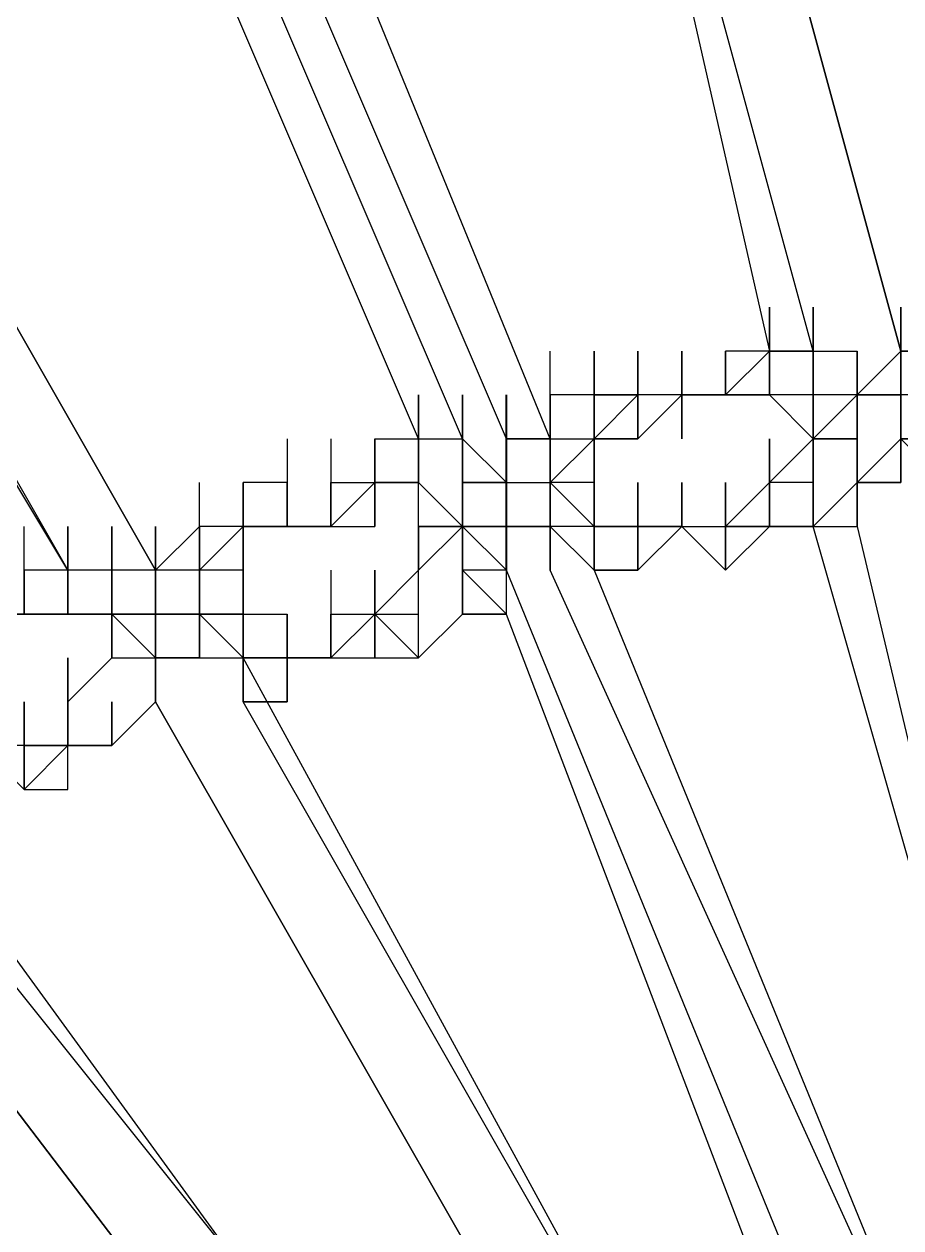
# Model space of a CAD drawing. Header units: inches. Extents: x 3324238 to 135265466, y -1036581 to 20094598.
# Drawn here: x 3353726.783 to 3353728.395, y -519022.365 to -519020.153 of the extents above; entities that cross this region are included whole.
import ezdxf

# ---------------------------------------------------------------- set-up
doc = ezdxf.new("R2010")
doc.units = ezdxf.units.IN
doc.header["$MEASUREMENT"] = 0
doc.layers.add('PDF_Geometry', color=7, linetype='Continuous')

msp = doc.modelspace()

# ---------------------------------------------------------------- linework, layer by layer
at = {"layer": 'PDF_Geometry', "color": 32, "lineweight": 13, "true_color": 0xdd6e00}
msp.add_lwpolyline([(3353740.2386, -519026.0718, 1.00015), (3353717.3563, -519026.0718), (3353717.3563, -519077.0734)], format="xyb", dxfattribs=at)
at = {"layer": 'PDF_Geometry', "lineweight": 25}
for points in [[(3353728.2335, -519020.9152), (3353728.2335, -519020.8346), (3353728.2335, -519020.9152), (3353728.2335, -519020.8346), (3353728.2335, -519020.754), (3353728.2335, -519020.8346), (3353728.2335, -519020.9152), (3353728.314, -519020.9152), (3353728.314, -519020.9958), (3353728.314, -519020.9152), (3353728.314, -519020.8346), (3353728.3946, -519020.8346), (3353728.3946, -519020.9152), (3353728.3946, -519020.8346), (3353728.3946, -519020.9152), (3353728.3946, -519020.8346), (3353728.314, -519020.8346), (3353728.314, -519020.9152), (3353728.314, -519020.8346), (3353728.314, -519020.754), (3353728.314, -519020.8346), (3353728.314, -519020.754), (3353728.314, -519020.8346), (3353728.314, -519020.7541), (3353728.314, -519020.8346), (3353728.2335, -519020.8346), (3353728.2335, -519020.9152), (3353728.2335, -519020.8346), (3353728.2335, -519020.9152), (3353728.2335, -519020.8346), (3353728.2335, -519020.9152), (3353728.2335, -519020.8346), (3353728.2335, -519020.754), (3353728.2335, -519020.8346), (3353728.2335, -519020.9152), (3353728.2335, -519020.8346), (3353728.2335, -519020.754), (3353728.2335, -519020.8346), (3353728.2335, -519020.9152), (3353728.2335, -519020.8346), (3353728.2335, -519020.754), (3353727.75, -519018.9815)], [(3353727.8306, -519018.9815), (3353727.75, -519018.9815), (3353728.1529, -519020.754), (3353728.0723, -519020.754), (3353728.0723, -519020.8346), (3353728.0723, -519020.754), (3353728.0723, -519020.8346), (3353728.0723, -519020.754), (3353728.0723, -519020.8346), (3353728.1529, -519020.8346), (3353728.1529, -519020.754), (3353728.1529, -519020.6735), (3353728.1529, -519020.754), (3353728.1529, -519020.8346), (3353728.1529, -519020.754), (3353728.1529, -519020.8346), (3353728.1529, -519020.754)], [(3353728.3946, -519020.7541), (3353727.9112, -519018.9815), (3353728.3946, -519020.754), (3353728.3946, -519020.6735), (3353728.3946, -519020.754), (3353728.3946, -519020.6735), (3353728.3946, -519020.754), (3353728.3946, -519020.6735), (3353728.3946, -519020.754), (3353728.3946, -519020.8346), (3353728.3946, -519020.9152), (3353728.3946, -519020.8346), (3353728.3946, -519020.9152), (3353728.3946, -519020.8346), (3353728.3946, -519020.9152), (3353728.3946, -519020.8346), (3353728.3946, -519020.754), (3353728.3946, -519020.6735), (3353728.3946, -519020.754), (3353728.3946, -519020.6735), (3353728.3946, -519020.754), (3353728.3946, -519020.8346), (3353728.3946, -519020.754), (3353728.3946, -519020.8346), (3353728.3946, -519020.7541)], [(3353727.5889, -519020.9958), (3353727.5889, -519021.0763), (3353727.5889, -519020.9958), (3353727.5889, -519021.0763), (3353727.5889, -519020.9958), (3353727.5889, -519021.0763), (3353727.5889, -519020.9958), (3353727.5889, -519020.9152), (3353727.5889, -519020.9958), (3353727.5889, -519020.9152), (3353727.6695, -519020.9958), (3353727.6695, -519020.9152), (3353727.6695, -519020.9958), (3353727.6695, -519020.9152), (3353727.6695, -519020.9958), (3353727.75, -519020.9958), (3353727.75, -519020.9152), (3353727.75, -519020.9958), (3353727.75, -519020.9152), (3353727.0249, -519019.1426), (3353726.9443, -519019.2232), (3353726.8637, -519019.2232), (3353726.7832, -519019.2232), (3353726.7832, -519019.1426)], [(3353728.4752, -519022.9295), (3353728.3946, -519022.9295), (3353727.6695, -519021.1569), (3353727.6695, -519021.0763), (3353727.6695, -519020.9958), (3353727.5889, -519020.9958), (3353727.5889, -519020.9152), (3353726.8637, -519019.2232), (3353726.8637, -519019.1426)], [(3353727.3472, -519020.9152), (3353727.3472, -519020.9958), (3353727.4277, -519020.9958), (3353727.4277, -519020.9152), (3353727.4277, -519020.9958), (3353727.5083, -519020.9958), (3353727.5083, -519020.9152), (3353727.5083, -519020.9958), (3353727.5083, -519020.9152), (3353726.7832, -519019.2232)], [(3353727.5889, -519021.1569), (3353727.5889, -519021.0763), (3353727.5889, -519020.9958), (3353727.5889, -519021.0763), (3353727.5889, -519020.9958), (3353727.5889, -519021.0763), (3353727.6695, -519021.1569), (3353727.6695, -519021.0763), (3353727.6695, -519020.9958), (3353727.6695, -519020.9152), (3353727.6695, -519020.9958), (3353727.6695, -519021.0763), (3353727.6695, -519020.9958), (3353727.6695, -519021.0763), (3353727.75, -519021.0763), (3353727.75, -519020.9958), (3353727.75, -519020.9152), (3353727.75, -519020.8346), (3353727.75, -519020.9152), (3353727.75, -519020.9958), (3353727.75, -519021.0763), (3353727.6695, -519021.0763), (3353727.6695, -519021.1569), (3353727.6695, -519021.0763), (3353727.5889, -519021.0763), (3353727.5889, -519021.1569), (3353727.5889, -519021.0763), (3353727.5889, -519020.9958), (3353727.5889, -519021.0763), (3353727.5889, -519020.9958), (3353727.5889, -519021.0763), (3353727.5889, -519020.9958), (3353727.6695, -519020.9958), (3353727.6695, -519020.9152), (3353727.6695, -519020.8346), (3353727.6695, -519020.9152), (3353727.6695, -519020.8346), (3353727.6695, -519020.9152), (3353727.6695, -519020.8346), (3353727.6695, -519020.9152), (3353726.9443, -519019.2232)], [(3353726.9443, -519021.1569), (3353726.9443, -519021.2375), (3353726.9443, -519021.1569), (3353726.9443, -519021.2375), (3353726.9443, -519021.1569), (3353726.9443, -519021.0763), (3353726.9443, -519021.1569), (3353726.9443, -519021.2375), (3353727.0249, -519021.2375), (3353727.0249, -519021.1569), (3353727.0249, -519021.0763), (3353727.0249, -519021.1569), (3353726.9443, -519021.1569), (3353726.9443, -519021.2375), (3353726.9443, -519021.1569), (3353726.8637, -519021.1569), (3353726.8637, -519021.2375), (3353726.8637, -519021.1569), (3353726.8637, -519021.2375), (3353726.8637, -519021.1569), (3353725.8969, -519019.5455), (3353725.8969, -519019.4649), (3353725.8969, -519019.3843)], [(3353725.8969, -519019.4649), (3353726.8637, -519021.1569), (3353726.7832, -519021.1569), (3353726.7832, -519021.2375), (3353726.8637, -519021.2375), (3353726.7832, -519021.2375), (3353726.7026, -519021.2375), (3353726.7026, -519021.1569), (3353726.7026, -519021.2375), (3353726.7026, -519021.1569)], [(3353727.9917, -519023.0906), (3353727.0249, -519021.3986), (3353727.0249, -519021.3181), (3353727.0249, -519021.3986), (3353727.0249, -519021.3181), (3353727.0249, -519021.2375), (3353727.0249, -519021.3181), (3353727.0249, -519021.2375), (3353727.0249, -519021.3181), (3353727.0249, -519021.2375), (3353727.1054, -519021.2375), (3353727.1054, -519021.3181), (3353727.1054, -519021.2375), (3353727.1054, -519021.1569), (3353727.1054, -519021.2375), (3353727.1054, -519021.3181), (3353727.1054, -519021.2375), (3353727.1054, -519021.1569), (3353727.1054, -519021.0763), (3353727.1054, -519021.1569), (3353727.0249, -519021.1569), (3353726.058, -519019.4649), (3353727.0249, -519021.1569), (3353727.0249, -519021.2375), (3353727.0249, -519021.3181), (3353727.0249, -519021.2375), (3353727.0249, -519021.3181), (3353727.0249, -519021.2375), (3353727.0249, -519021.3181), (3353727.0249, -519021.2375), (3353727.0249, -519021.1569), (3353727.0249, -519021.0763), (3353727.0249, -519021.1569), (3353727.0249, -519021.2375), (3353727.0249, -519021.3181), (3353727.0249, -519021.3986), (3353727.9917, -519023.0906)], [(3353728.2335, -519020.7541), (3353728.2335, -519020.8346), (3353728.2335, -519020.754), (3353728.1529, -519020.754), (3353728.1529, -519020.6735), (3353728.1529, -519020.754), (3353728.2335, -519020.754), (3353728.2335, -519020.6735), (3353728.2335, -519020.754), (3353728.314, -519020.754), (3353728.314, -519020.8346), (3353728.314, -519020.9152), (3353728.314, -519020.9958), (3353728.314, -519021.0764)], [(3353728.1529, -519020.754), (3353728.1529, -519020.6735)], [(3353728.2335, -519020.754), (3353728.2335, -519020.6735)], [(3353728.314, -519020.9152), (3353728.314, -519020.8346), (3353728.314, -519020.9152), (3353728.314, -519020.8346), (3353728.3946, -519020.8346), (3353728.3946, -519020.754), (3353728.3946, -519020.6735), (3353728.3946, -519020.754), (3353728.3946, -519020.8346)], [(3353728.4752, -519021.0763), (3353728.5557, -519021.0763), (3353728.5557, -519020.9958), (3353728.6363, -519020.9958), (3353728.5557, -519020.9958), (3353728.5557, -519020.9152), (3353728.4752, -519020.9152), (3353728.3946, -519020.9152), (3353728.4752, -519020.9152), (3353728.4752, -519020.8346), (3353728.4752, -519020.9152), (3353728.4752, -519020.8346), (3353728.4752, -519020.9152), (3353728.4752, -519020.8346), (3353728.4752, -519020.754), (3353728.4752, -519020.6735), (3353728.4752, -519020.754), (3353728.4752, -519020.6735), (3353728.5557, -519020.6735), (3353728.4752, -519020.754)], [(3353727.9112, -519020.9958), (3353727.9112, -519021.0763), (3353727.8306, -519021.0763), (3353727.8306, -519021.1569), (3353727.8306, -519021.0763), (3353727.8306, -519020.9958), (3353727.75, -519020.9958), (3353727.8306, -519021.0763), (3353727.8306, -519021.1569), (3353727.8306, -519021.0763), (3353727.75, -519020.9958), (3353727.75, -519020.9152), (3353727.75, -519020.8346), (3353727.75, -519020.9152), (3353727.75, -519020.9958), (3353727.75, -519020.9152), (3353727.75, -519020.8346), (3353727.75, -519020.9152), (3353727.6695, -519020.9152), (3353727.75, -519020.9152), (3353727.75, -519020.9958), (3353727.75, -519020.9152), (3353727.75, -519020.8346), (3353727.75, -519020.9152), (3353727.75, -519020.8346), (3353727.75, -519020.9152), (3353727.8306, -519020.9152), (3353727.8306, -519020.9958), (3353727.8306, -519021.0763), (3353727.8306, -519020.9958), (3353727.8306, -519021.0763), (3353727.8306, -519020.9958), (3353727.8306, -519020.9152), (3353727.75, -519020.9958), (3353727.75, -519020.9152), (3353727.75, -519020.8346), (3353727.75, -519020.754)], [(3353728.0723, -519020.754), (3353728.0723, -519020.8346), (3353727.9917, -519020.8346), (3353728.0723, -519020.8346), (3353728.1529, -519020.754), (3353728.1529, -519020.8346), (3353728.0723, -519020.8346), (3353728.1529, -519020.8346), (3353728.0723, -519020.8346)], [(3353727.9917, -519020.9152), (3353727.9917, -519020.8346), (3353727.9917, -519020.754), (3353727.9917, -519020.8346), (3353727.9917, -519020.754)], [(3353728.0723, -519020.8346), (3353728.0723, -519020.754)], [(3353728.314, -519020.754), (3353728.314, -519020.8346), (3353728.314, -519020.754), (3353728.314, -519020.8346), (3353728.314, -519020.754), (3353728.314, -519020.8346), (3353728.314, -519020.754), (3353728.314, -519020.8346), (3353728.314, -519020.9152), (3353728.314, -519020.8346), (3353728.314, -519020.9152), (3353728.314, -519020.9958), (3353728.2335, -519021.0763), (3353728.314, -519021.0763), (3353728.314, -519020.9958), (3353728.314, -519021.0763), (3353728.314, -519020.9958), (3353728.2335, -519021.0763), (3353728.2335, -519020.9958), (3353728.2335, -519021.0763), (3353728.2335, -519020.9958), (3353728.2335, -519021.0763), (3353728.2335, -519020.9958), (3353728.2335, -519021.0763), (3353728.1529, -519021.0763), (3353728.1529, -519020.9958), (3353728.2335, -519020.9152), (3353728.2335, -519020.8346), (3353728.2335, -519020.754), (3353728.2335, -519020.8346), (3353728.2335, -519020.9152), (3353728.314, -519020.8346), (3353728.314, -519020.754), (3353728.314, -519020.8346), (3353728.314, -519020.9152), (3353728.314, -519020.9958), (3353728.314, -519021.0763)], [(3353728.2335, -519021.0763), (3353728.2335, -519020.9958), (3353728.2335, -519020.9152), (3353728.2335, -519020.8346), (3353728.2335, -519020.9152), (3353728.2335, -519020.8346), (3353728.2335, -519020.9152), (3353728.2335, -519020.8346), (3353728.2335, -519020.9152), (3353728.2335, -519020.8346), (3353728.2335, -519020.9152), (3353728.2335, -519020.8346), (3353728.2335, -519020.754), (3353728.2335, -519020.8346), (3353728.1529, -519020.8346), (3353728.2335, -519020.9152), (3353728.2335, -519020.9958), (3353728.2335, -519020.9152), (3353728.314, -519020.9152), (3353728.314, -519020.9958), (3353728.3946, -519020.9152), (3353728.3946, -519020.8346), (3353728.3946, -519020.9152), (3353728.3946, -519020.9958), (3353728.314, -519020.9958), (3353728.314, -519020.9152), (3353728.314, -519020.9958), (3353728.3946, -519020.9958), (3353728.3946, -519020.9152), (3353728.3946, -519020.9958), (3353728.3946, -519020.9152), (3353728.3946, -519020.8346), (3353728.3946, -519020.9152), (3353728.3946, -519020.8346), (3353728.3946, -519020.9152), (3353728.3946, -519020.8346), (3353728.3946, -519020.9152)], [(3353728.1529, -519020.8346), (3353728.1529, -519020.754)], [(3353728.1529, -519020.8346), (3353728.1529, -519020.7541)], [(3353728.2334, -519020.8346), (3353728.2334, -519020.7541)], [(3353728.2335, -519020.8346), (3353728.2335, -519020.9152), (3353728.2335, -519020.8346), (3353728.2335, -519020.754)], [(3353728.314, -519020.8346), (3353728.314, -519020.754)], [(3353728.314, -519021.0763), (3353728.314, -519020.9958), (3353728.314, -519020.9152), (3353728.314, -519020.8346), (3353728.3946, -519020.754), (3353728.3946, -519020.8346), (3353728.3946, -519020.9152)], [(3353728.314, -519020.8346), (3353728.314, -519020.754)], [(3353728.314, -519020.8346), (3353728.314, -519020.7541)], [(3353728.314, -519020.8346), (3353728.314, -519020.7541)], [(3353727.2666, -519020.9152), (3353727.2666, -519020.9958), (3353727.186, -519020.9958), (3353727.186, -519021.0763), (3353727.2666, -519021.0763), (3353727.2666, -519020.9958), (3353727.2666, -519021.0763), (3353727.3472, -519021.0763), (3353727.4277, -519021.0763), (3353727.4277, -519020.9958), (3353727.4277, -519021.0763), (3353727.4277, -519020.9958), (3353727.4277, -519020.9152), (3353727.4277, -519020.9958), (3353727.4277, -519020.9152), (3353727.4277, -519020.9958), (3353727.4277, -519020.9152), (3353727.5083, -519020.9152), (3353727.5083, -519020.8346), (3353727.5083, -519020.9152), (3353727.5083, -519020.9958), (3353727.4277, -519020.9958), (3353727.3472, -519021.0763), (3353727.2666, -519021.0763), (3353727.186, -519021.0763), (3353727.186, -519020.9958), (3353727.186, -519021.0763), (3353727.186, -519020.9958), (3353727.186, -519021.0763), (3353727.186, -519020.9958), (3353727.186, -519021.0763), (3353727.186, -519020.9958), (3353727.186, -519021.0763), (3353727.2666, -519021.0763), (3353727.186, -519021.0763), (3353727.186, -519020.9958), (3353727.186, -519021.0763), (3353727.186, -519020.9958), (3353727.186, -519021.0763), (3353727.186, -519021.1569), (3353727.186, -519021.0763), (3353727.186, -519021.1569), (3353727.186, -519021.0763), (3353727.1054, -519021.0763), (3353727.1054, -519021.1569), (3353727.1054, -519021.2375), (3353727.1054, -519021.1569)], [(3353727.5083, -519020.9152), (3353727.5889, -519020.9152), (3353727.5889, -519020.9958), (3353727.5889, -519021.0763), (3353727.5083, -519020.9958), (3353727.5083, -519020.9152), (3353727.5083, -519020.8346), (3353727.5083, -519020.9152), (3353727.5083, -519020.9958), (3353727.5083, -519020.9152), (3353727.5083, -519020.8346), (3353727.5083, -519020.9152), (3353727.5889, -519020.9152), (3353727.5889, -519020.9958), (3353727.5889, -519021.0763), (3353727.5889, -519020.9958), (3353727.5889, -519021.0763), (3353727.5083, -519021.0763), (3353727.5083, -519020.9958), (3353727.5083, -519020.9152)], [(3353727.5083, -519020.9152), (3353727.5083, -519020.8346)], [(3353727.5889, -519020.8346), (3353727.5889, -519020.9152), (3353727.5889, -519020.8346), (3353727.5889, -519020.9152), (3353727.5889, -519020.9958), (3353727.5889, -519021.0763), (3353727.5889, -519020.9958), (3353727.5889, -519021.0763), (3353727.6695, -519021.0763), (3353727.6695, -519020.9958), (3353727.6695, -519020.9152), (3353727.6695, -519020.9958), (3353727.6695, -519021.0763), (3353727.6695, -519020.9958), (3353727.6695, -519020.9152), (3353727.6695, -519020.9958), (3353727.6695, -519021.0763), (3353727.6695, -519021.1569)], [(3353727.6694, -519020.9152), (3353727.6694, -519020.8346)], [(3353727.75, -519020.9958), (3353727.75, -519020.9152), (3353727.75, -519020.8346)], [(3353727.75, -519020.9152), (3353727.75, -519020.8346), (3353727.75, -519020.9152)], [(3353727.75, -519020.9152), (3353727.75, -519020.8346)], [(3353727.8306, -519020.9152), (3353727.8306, -519020.8346), (3353727.8306, -519020.9152), (3353727.8306, -519020.8346), (3353727.8306, -519020.9152), (3353727.8306, -519020.8346), (3353727.8306, -519020.9152), (3353727.8306, -519020.8346), (3353727.8306, -519020.9152), (3353727.8306, -519020.8346), (3353727.8306, -519020.9152), (3353727.9112, -519020.8346), (3353727.9112, -519020.9152), (3353727.9112, -519020.8346), (3353727.8306, -519020.9152), (3353727.8306, -519020.9958), (3353727.8306, -519020.9152), (3353727.8306, -519020.8346), (3353727.75, -519020.8346), (3353727.75, -519020.9152), (3353727.8306, -519020.9152), (3353727.8306, -519020.8346), (3353727.8306, -519020.9152), (3353727.8306, -519020.8346)], [(3353727.75, -519020.9152), (3353727.75, -519020.8346)], [(3353727.75, -519020.9152), (3353727.75, -519020.8346)], [(3353727.8306, -519020.8346), (3353727.8306, -519020.9152), (3353727.9112, -519020.9152)], [(3353727.8306, -519020.9152), (3353727.8306, -519020.8346)], [(3353727.9112, -519020.9152), (3353727.9112, -519020.8346)], [(3353728.0723, -519020.8346), (3353727.9917, -519020.8346)], [(3353728.1529, -519020.8346), (3353728.0723, -519020.8346)], [(3353728.2334, -519020.8346), (3353728.1529, -519020.8346)], [(3353728.2334, -519020.9152), (3353728.2334, -519020.8346)], [(3353728.2334, -519020.9152), (3353728.2334, -519020.8346)], [(3353728.2335, -519020.8346), (3353728.2335, -519020.9152), (3353728.314, -519020.9152), (3353728.314, -519020.9958)], [(3353728.2335, -519020.9152), (3353728.2335, -519020.8346)], [(3353728.314, -519020.8346), (3353728.3946, -519020.8346)], [(3353728.3946, -519020.8346), (3353728.314, -519020.8346)], [(3353728.3946, -519020.9152), (3353728.3946, -519020.8346)], [(3353728.3946, -519020.9152), (3353728.3946, -519020.8346)], [(3353728.3946, -519020.9152), (3353728.3946, -519020.8346)], [(3353727.4277, -519020.9152), (3353727.4277, -519020.9958), (3353727.4277, -519021.0763)], [(3353727.5083, -519020.9958), (3353727.5083, -519020.9152)], [(3353727.5083, -519020.9958), (3353727.5083, -519020.9152)], [(3353727.5083, -519020.9958), (3353727.5083, -519020.9152)], [(3353727.6695, -519021.0763), (3353727.5889, -519021.0763), (3353727.5889, -519020.9958), (3353727.5889, -519021.0763), (3353727.5889, -519020.9958), (3353727.5889, -519020.9152)], [(3353727.5889, -519020.9958), (3353727.6695, -519020.9958), (3353727.6695, -519021.0763), (3353727.6695, -519021.1569), (3353727.5889, -519021.1569), (3353727.6695, -519021.2375), (3353727.6695, -519021.1569), (3353727.6695, -519021.0763), (3353727.6695, -519020.9958), (3353727.6695, -519020.9152)], [(3353727.6694, -519020.9958), (3353727.75, -519020.9958), (3353727.75, -519020.9152)], [(3353727.6694, -519020.9958), (3353727.6694, -519020.9152)], [(3353727.6694, -519020.9958), (3353727.6694, -519020.9152)], [(3353727.75, -519020.9958), (3353727.75, -519020.9152)], [(3353727.75, -519020.9958), (3353727.75, -519020.9152)], [(3353727.75, -519020.9958), (3353727.75, -519020.9152)], [(3353727.9112, -519020.9152), (3353727.8306, -519020.9152)], [(3353728.7169, -519022.7683), (3353728.2335, -519021.0763), (3353728.2335, -519020.9958), (3353728.1529, -519020.9958), (3353728.1529, -519021.0763), (3353728.0723, -519021.0763), (3353728.1529, -519020.9958), (3353728.1529, -519020.9152), (3353728.1529, -519020.9958), (3353728.1529, -519021.0763), (3353728.0723, -519021.1569), (3353728.0723, -519021.0763), (3353728.1529, -519021.0763), (3353728.1529, -519020.9958), (3353728.1529, -519020.9152)], [(3353728.1529, -519020.9958), (3353728.1529, -519020.9152)], [(3353728.2335, -519020.9152), (3353728.314, -519020.9152), (3353728.2335, -519020.9152)], [(3353728.314, -519020.9958), (3353728.314, -519020.9152)], [(3353728.314, -519020.9958), (3353728.314, -519020.9152)], [(3353728.3946, -519020.9958), (3353728.3946, -519020.9152)], [(3353728.3946, -519020.9958), (3353728.3946, -519020.9152)], [(3353728.3946, -519020.9958), (3353728.3946, -519020.9152)], [(3353727.186, -519020.9958), (3353727.186, -519021.0763), (3353727.1054, -519021.1569), (3353727.1054, -519021.2375), (3353727.1054, -519021.3181), (3353727.1054, -519021.2375), (3353727.1054, -519021.1569), (3353727.1054, -519021.2375), (3353727.1054, -519021.3181), (3353727.1054, -519021.2375), (3353727.1054, -519021.3181), (3353727.186, -519021.3181), (3353727.186, -519021.2375), (3353727.1054, -519021.2375), (3353727.1054, -519021.1569), (3353727.1054, -519021.2375), (3353727.1054, -519021.1569), (3353727.1054, -519021.2375), (3353727.1054, -519021.1569), (3353727.1054, -519021.0763), (3353727.1054, -519021.1569), (3353727.1054, -519021.2375), (3353727.0249, -519021.2375), (3353727.0249, -519021.1569), (3353727.0249, -519021.0763), (3353727.0249, -519021.1569), (3353727.0249, -519021.0764)], [(3353727.186, -519021.1569), (3353727.1054, -519021.1569), (3353727.1054, -519021.0763), (3353727.1054, -519020.9958)], [(3353728.1529, -519023.0906), (3353727.186, -519021.3986), (3353727.186, -519021.3181), (3353727.186, -519021.3986), (3353727.186, -519021.3181), (3353727.186, -519021.2375), (3353727.1054, -519021.2375), (3353727.186, -519021.2375), (3353727.186, -519021.3181), (3353727.186, -519021.2375), (3353727.186, -519021.1569), (3353727.186, -519021.2375), (3353727.186, -519021.1569), (3353727.186, -519021.0763), (3353727.2666, -519021.0763), (3353727.2666, -519020.9958), (3353727.2666, -519021.0763), (3353727.2666, -519020.9958), (3353727.2666, -519021.0763), (3353727.2666, -519020.9958), (3353727.2666, -519021.0763)], [(3353727.2666, -519021.0763), (3353727.2666, -519020.9958), (3353727.2666, -519021.0763)], [(3353727.2666, -519021.0763), (3353727.2666, -519020.9958)], [(3353727.4277, -519020.9958), (3353727.5083, -519020.9958), (3353727.4277, -519020.9958)], [(3353727.5889, -519021.2375), (3353727.5889, -519021.1569), (3353727.5889, -519021.2375), (3353727.6695, -519021.2375), (3353727.6695, -519021.1569), (3353727.6695, -519021.0763), (3353727.75, -519021.0763), (3353727.75, -519020.9958), (3353727.75, -519021.0763), (3353727.75, -519020.9958), (3353727.75, -519021.0763), (3353727.75, -519020.9958), (3353727.75, -519021.0763), (3353727.8306, -519021.1569), (3353727.9112, -519021.1569), (3353727.9112, -519021.0763), (3353727.9112, -519021.1569), (3353727.9112, -519021.0763), (3353727.9112, -519021.1569), (3353727.8306, -519021.1569), (3353727.8306, -519021.0763), (3353727.9112, -519021.0763), (3353727.9112, -519020.9958), (3353727.9112, -519021.0763), (3353727.9112, -519020.9958), (3353727.9112, -519021.0763), (3353727.9112, -519020.9958), (3353727.9112, -519021.0763), (3353727.9917, -519021.0763), (3353727.9112, -519021.0763), (3353727.9917, -519021.0763), (3353727.9112, -519021.0763), (3353727.8306, -519021.0763), (3353727.8306, -519021.1569), (3353727.8306, -519021.0763), (3353727.8306, -519021.1569), (3353728.5557, -519022.9295)], [(3353727.5889, -519021.1569), (3353727.5889, -519021.0764), (3353727.5889, -519020.9958), (3353727.5889, -519021.0764)], [(3353727.5889, -519021.1569), (3353727.5889, -519021.0764), (3353727.5889, -519020.9958), (3353727.5889, -519021.0764)], [(3353727.5889, -519021.0764), (3353727.5889, -519020.9958)], [(3353727.5889, -519021.0763), (3353727.5889, -519020.9958)], [(3353727.5889, -519021.0763), (3353727.5889, -519020.9958)], [(3353727.5889, -519021.0763), (3353727.5889, -519020.9958)], [(3353727.5889, -519021.0764), (3353727.5889, -519020.9958)], [(3353727.6694, -519021.0764), (3353727.6694, -519020.9958)], [(3353727.8306, -519020.9958), (3353727.75, -519020.9958)], [(3353727.8306, -519021.0763), (3353727.8306, -519020.9958)], [(3353727.8306, -519021.0763), (3353727.8306, -519020.9958)], [(3353727.8306, -519021.0763), (3353727.8306, -519020.9958)], [(3353727.8306, -519021.0763), (3353727.8306, -519020.9958)], [(3353727.9111, -519021.0763), (3353727.9111, -519020.9958)], [(3353727.9111, -519021.0764), (3353727.9111, -519020.9958)], [(3353727.9112, -519021.0763), (3353727.9112, -519020.9958)], [(3353727.9917, -519021.0763), (3353727.9917, -519020.9958)], [(3353727.9917, -519021.0764), (3353727.9917, -519020.9958)], [(3353728.0723, -519021.0763), (3353728.0723, -519020.9958)], [(3353728.1529, -519020.9958), (3353728.1529, -519021.0763), (3353728.0723, -519021.0763), (3353728.0723, -519020.9958), (3353728.0723, -519021.0763), (3353728.0723, -519020.9958)], [(3353728.1529, -519021.0764), (3353728.1529, -519020.9958)], [(3353728.314, -519020.9958), (3353728.314, -519021.0763), (3353728.7169, -519022.7683), (3353728.7169, -519022.6878)], [(3353726.8637, -519021.0763), (3353726.8637, -519021.1569), (3353726.8637, -519021.2375), (3353726.8637, -519021.1569), (3353726.7832, -519021.1569), (3353726.7832, -519021.2375), (3353726.7832, -519021.1569), (3353726.7832, -519021.0763)], [(3353726.7832, -519021.1569), (3353726.7832, -519021.2375), (3353726.7832, -519021.1569), (3353726.7832, -519021.2375), (3353726.7832, -519021.1569), (3353726.7832, -519021.2375), (3353726.7832, -519021.1569), (3353726.7832, -519021.2375), (3353726.8637, -519021.2375), (3353726.8637, -519021.1569), (3353726.8637, -519021.0763), (3353726.8637, -519021.1569), (3353726.8637, -519021.0764)], [(3353726.8637, -519021.1569), (3353726.8637, -519021.0763)], [(3353726.8637, -519021.1569), (3353726.8637, -519021.0764)], [(3353726.9443, -519021.1569), (3353726.9443, -519021.0763)], [(3353726.9443, -519021.1569), (3353726.9443, -519021.2375), (3353727.0249, -519021.2375), (3353727.0249, -519021.1569), (3353727.0249, -519021.0763), (3353727.0249, -519021.1569), (3353727.0249, -519021.0763), (3353727.0249, -519021.1569)], [(3353727.0249, -519021.1569), (3353726.9443, -519021.1569), (3353726.9443, -519021.0763)], [(3353726.9443, -519021.1569), (3353726.9443, -519021.0763)], [(3353726.9443, -519021.1569), (3353726.9443, -519021.0764)], [(3353727.0249, -519021.1569), (3353727.0249, -519021.0763)], [(3353727.0249, -519021.1569), (3353727.0249, -519021.0763)], [(3353727.1054, -519021.0764), (3353727.0249, -519021.1569)], [(3353727.0249, -519021.1569), (3353727.0249, -519021.0764)], [(3353727.186, -519021.0764), (3353727.1054, -519021.0764)], [(3353727.2666, -519021.0763), (3353727.186, -519021.0763)], [(3353727.5083, -519021.1569), (3353727.5083, -519021.0763), (3353727.5889, -519021.0763), (3353727.5083, -519021.1569), (3353727.5083, -519021.0763), (3353727.5083, -519021.1569), (3353727.4277, -519021.2375), (3353727.3472, -519021.3181), (3353727.4277, -519021.3181), (3353727.5083, -519021.3181), (3353727.5889, -519021.2375), (3353727.5889, -519021.1569)], [(3353727.6694, -519021.1569), (3353727.6694, -519021.0763)], [(3353727.6694, -519021.1569), (3353727.6694, -519021.0763)], [(3353727.6694, -519021.1569), (3353727.6694, -519021.0764), (3353727.6694, -519021.1569), (3353727.6694, -519021.2375)], [(3353727.6695, -519021.1569), (3353727.6695, -519021.0763)], [(3353727.75, -519021.0763), (3353727.6695, -519021.0763), (3353727.75, -519021.0763)], [(3353727.6695, -519021.2375), (3353727.6695, -519021.1569), (3353727.6695, -519021.0763)], [(3353727.8306, -519021.0763), (3353727.75, -519021.0763)], [(3353728.7169, -519023.0101), (3353728.7169, -519022.9295), (3353728.7169, -519023.0101), (3353728.7169, -519022.9295), (3353728.7169, -519023.0101), (3353728.7169, -519022.9295), (3353728.7169, -519023.0101), (3353728.7169, -519022.9295), (3353728.7169, -519023.0101), (3353728.7169, -519022.9295), (3353728.6363, -519022.9295), (3353728.6363, -519022.8489), (3353728.5557, -519022.8489), (3353728.5557, -519022.9295), (3353727.75, -519021.1569), (3353727.75, -519021.0763), (3353727.75, -519021.1569)], [(3353727.8306, -519021.1569), (3353727.8306, -519021.0763)], [(3353727.8306, -519021.1569), (3353727.8306, -519021.0763)], [(3353727.9112, -519021.1569), (3353727.9917, -519021.0763)], [(3353727.9917, -519021.0763), (3353727.9112, -519021.1569), (3353727.9917, -519021.0763)], [(3353727.9917, -519021.0763), (3353728.0723, -519021.0763)], [(3353728.1529, -519021.0763), (3353728.2334, -519021.0763)], [(3353728.2335, -519021.0763), (3353728.1529, -519021.0763), (3353728.2335, -519021.0763)], [(3353726.8637, -519021.2375), (3353726.8637, -519021.1569)], [(3353726.8637, -519021.2375), (3353726.9443, -519021.2375), (3353726.9443, -519021.1569), (3353726.9443, -519021.2375), (3353726.9443, -519021.3181), (3353727.0249, -519021.3181), (3353727.1054, -519021.3181), (3353727.0249, -519021.3181), (3353727.1054, -519021.3181), (3353727.1054, -519021.2375), (3353727.1054, -519021.1569), (3353727.1054, -519021.2375), (3353727.1054, -519021.1569), (3353727.1054, -519021.2375), (3353727.1054, -519021.1569), (3353727.1054, -519021.2375), (3353727.1054, -519021.1569), (3353727.0249, -519021.1569), (3353727.0249, -519021.2375), (3353726.9443, -519021.2375), (3353726.9443, -519021.3181), (3353726.9443, -519021.2375), (3353726.9443, -519021.1569), (3353726.9443, -519021.2375), (3353726.9443, -519021.1569), (3353726.9443, -519021.2375), (3353726.9443, -519021.3181), (3353726.9443, -519021.2375), (3353726.9443, -519021.3181), (3353726.9443, -519021.2375), (3353726.9443, -519021.3181), (3353726.8637, -519021.3986), (3353726.8637, -519021.4792), (3353726.8637, -519021.3986), (3353726.8637, -519021.3181), (3353726.8637, -519021.3986), (3353726.8637, -519021.3181)], [(3353726.9443, -519021.318), (3353726.9443, -519021.2375), (3353726.8637, -519021.2375), (3353726.8637, -519021.1569)], [(3353726.9443, -519021.2375), (3353726.9443, -519021.1569)], [(3353726.9443, -519021.3181), (3353726.9443, -519021.2375), (3353726.9443, -519021.1569), (3353726.9443, -519021.2375)], [(3353726.9443, -519021.2375), (3353726.9443, -519021.1569)], [(3353727.0249, -519021.2375), (3353727.0249, -519021.1569), (3353727.0249, -519021.2375)], [(3353727.0249, -519021.2375), (3353727.0249, -519021.1569)], [(3353727.0249, -519021.2375), (3353727.0249, -519021.1569)], [(3353727.0249, -519021.2375), (3353727.0249, -519021.1569)], [(3353727.1054, -519021.2375), (3353727.1054, -519021.1569)], [(3353727.1054, -519021.2375), (3353727.1054, -519021.1569)], [(3353727.1054, -519021.2375), (3353727.1054, -519021.1569)], [(3353727.1054, -519021.2375), (3353727.1054, -519021.1569)], [(3353727.1054, -519021.2375), (3353727.1054, -519021.1569)], [(3353727.1054, -519021.2375), (3353727.1054, -519021.1569)], [(3353727.186, -519021.1569), (3353727.186, -519021.2375), (3353727.186, -519021.1569)], [(3353727.3472, -519021.1569), (3353727.3472, -519021.2375), (3353727.4277, -519021.2375), (3353727.5083, -519021.3181), (3353727.5083, -519021.2375), (3353727.5083, -519021.1569), (3353727.4277, -519021.2375), (3353727.4277, -519021.1569), (3353727.4277, -519021.2375), (3353727.4277, -519021.1569), (3353727.4277, -519021.2375), (3353727.4277, -519021.1569)], [(3353727.4277, -519021.2375), (3353727.4277, -519021.1569)], [(3353727.8306, -519023.3324), (3353726.5414, -519021.5598), (3353726.5414, -519021.6403), (3353726.5414, -519021.5598), (3353726.5414, -519021.4792), (3353726.5414, -519021.3986), (3353726.4609, -519021.3986), (3353726.4609, -519021.3181), (3353726.4609, -519021.2375), (3353726.4609, -519021.3181), (3353726.5414, -519021.3181), (3353726.5414, -519021.2375), (3353726.5414, -519021.3181), (3353726.5414, -519021.2375), (3353726.5414, -519021.3181), (3353726.5414, -519021.2375), (3353726.5414, -519021.3181), (3353726.5414, -519021.2375), (3353726.5414, -519021.3181), (3353726.5414, -519021.2375)], [(3353726.7832, -519021.2375), (3353726.7026, -519021.2375), (3353726.7832, -519021.2375)], [(3353726.9443, -519021.3181), (3353726.9443, -519021.2375)], [(3353726.9443, -519021.3181), (3353726.9443, -519021.2375)], [(3353726.9443, -519021.2375), (3353727.0249, -519021.3181)], [(3353726.9443, -519021.3181), (3353726.9443, -519021.2375)], [(3353726.9443, -519021.3181), (3353726.9443, -519021.2375)], [(3353726.9443, -519021.3181), (3353726.9443, -519021.2375)], [(3353726.9443, -519021.3181), (3353726.9443, -519021.2375)], [(3353727.0249, -519021.3181), (3353727.0249, -519021.2375)], [(3353728.1529, -519023.0906), (3353727.186, -519021.3181), (3353727.1054, -519021.2375), (3353727.186, -519021.2375), (3353727.186, -519021.3181), (3353727.186, -519021.2375), (3353727.186, -519021.3181), (3353727.186, -519021.2375), (3353727.186, -519021.3181)], [(3353727.1054, -519021.3181), (3353727.1054, -519021.2375)], [(3353727.1054, -519021.3181), (3353727.1054, -519021.2375)], [(3353727.1054, -519021.3181), (3353727.1054, -519021.2375)], [(3353727.186, -519021.3181), (3353727.186, -519021.2375)], [(3353727.186, -519021.2375), (3353727.2666, -519021.2375)], [(3353727.186, -519021.3181), (3353727.186, -519021.2375)], [(3353727.186, -519021.3181), (3353727.186, -519021.2375)], [(3353727.186, -519021.3181), (3353727.186, -519021.2375)], [(3353727.186, -519021.3986), (3353727.186, -519021.3181), (3353727.186, -519021.2375)], [(3353727.2666, -519021.3181), (3353727.2666, -519021.2375)], [(3353727.2666, -519021.2375), (3353727.2666, -519021.3181), (3353727.3472, -519021.3181)], [(3353727.2666, -519021.2375), (3353727.2666, -519021.3181), (3353727.3472, -519021.3181)], [(3353727.3472, -519021.3181), (3353727.3472, -519021.2375)], [(3353727.3472, -519021.3181), (3353727.3472, -519021.2375)], [(3353727.3472, -519021.3181), (3353727.3472, -519021.2375)], [(3353727.3472, -519021.3181), (3353727.3472, -519021.2375)], [(3353727.3472, -519021.3181), (3353727.3472, -519021.2375)], [(3353727.4277, -519021.3181), (3353727.4277, -519021.2375), (3353727.4277, -519021.3181)], [(3353727.4277, -519021.2375), (3353727.5083, -519021.2375)], [(3353727.6694, -519021.2375), (3353727.5889, -519021.2375)], [(3353727.6694, -519021.2375), (3353728.314, -519022.9295)], [(3353726.8637, -519021.3986), (3353726.9443, -519021.3181)], [(3353726.9443, -519021.3181), (3353727.0249, -519021.3181)], [(3353727.0249, -519021.3986), (3353727.0249, -519021.3181)], [(3353727.0249, -519021.3986), (3353727.0249, -519021.3181)], [(3353727.0249, -519021.3986), (3353727.0249, -519021.3181)], [(3353727.0249, -519021.3986), (3353727.0249, -519021.3181)], [(3353727.0249, -519021.3986), (3353727.0249, -519021.3181)], [(3353727.1054, -519021.3181), (3353727.0249, -519021.3181)], [(3353727.0249, -519021.3986), (3353727.0249, -519021.3181)], [(3353727.186, -519021.3181), (3353727.2666, -519021.3181), (3353727.186, -519021.3181)], [(3353727.186, -519021.3181), (3353727.186, -519021.3986)], [(3353727.2666, -519021.3181), (3353727.3472, -519021.3181)], [(3353726.9443, -519021.3986), (3353726.9443, -519021.4792), (3353726.8637, -519021.4792), (3353726.7832, -519021.4792), (3353726.7832, -519021.3986), (3353726.7832, -519021.4792), (3353726.7832, -519021.3986), (3353726.7832, -519021.4792), (3353726.8637, -519021.4792), (3353726.9443, -519021.4792), (3353726.8637, -519021.4792), (3353726.7832, -519021.5598)], [(3353726.7832, -519021.4792), (3353726.7832, -519021.3986)], [(3353726.8637, -519021.4792), (3353726.8637, -519021.3986)], [(3353726.8637, -519021.4792), (3353726.8637, -519021.3986)], [(3353726.8637, -519021.4792), (3353726.8637, -519021.3986)], [(3353726.9443, -519021.4792), (3353726.9443, -519021.3986)], [(3353726.9443, -519021.4792), (3353727.0249, -519021.3986), (3353726.9443, -519021.4792)], [(3353727.2666, -519021.3986), (3353727.186, -519021.3986), (3353727.2666, -519021.3986)], [(3353727.6695, -519023.3324), (3353726.3803, -519021.6403), (3353726.3803, -519021.5598), (3353726.2997, -519021.5598), (3353726.2997, -519021.4792)], [(3353726.7832, -519021.4792), (3353726.8637, -519021.4792), (3353726.7832, -519021.4792)], [(3353726.3803, -519021.6403), (3353727.6695, -519023.3324)], [(3353726.5414, -519021.6403), (3353727.8306, -519023.2518)]]:
    msp.add_lwpolyline(points, dxfattribs=at)
for points in [[(3353727.9112, -519020.8346), (3353727.9112, -519020.9152), (3353727.9917, -519020.8346), (3353727.9917, -519020.9152), (3353727.9917, -519020.8346), (3353727.9112, -519020.8346), (3353727.9112, -519020.9152), (3353727.9112, -519020.8346), (3353727.8306, -519020.8346), (3353727.9112, -519020.8346), (3353727.9112, -519020.754)], [(3353727.8306, -519020.754), (3353727.8306, -519020.8346)], [(3353728.4752, -519020.9152), (3353728.4752, -519020.8346), (3353728.4752, -519020.754), (3353728.5557, -519020.754), (3353728.4752, -519020.754), (3353728.3946, -519020.754), (3353728.4752, -519020.754), (3353728.4752, -519020.8346), (3353728.4752, -519020.754), (3353728.4752, -519020.8346), (3353728.4752, -519020.754), (3353728.3946, -519020.754), (3353728.3946, -519020.8346), (3353728.3946, -519020.754), (3353728.3946, -519020.8346), (3353728.3946, -519020.9152)], [(3353728.3946, -519020.8346), (3353728.3946, -519020.9152), (3353728.3946, -519020.8346), (3353728.3946, -519020.754)], [(3353727.75, -519020.8346), (3353727.75, -519020.9152), (3353727.75, -519020.9958), (3353727.75, -519021.0763), (3353727.75, -519020.9958), (3353727.75, -519020.9152)], [(3353728.2335, -519020.8346), (3353728.2335, -519020.9152)], [(3353728.4752, -519020.9958), (3353728.4752, -519020.9152), (3353728.4752, -519020.9958), (3353728.4752, -519020.9152), (3353728.4752, -519020.8346), (3353728.3946, -519020.8346), (3353728.3946, -519020.9152), (3353728.4752, -519020.9958), (3353728.9586, -519022.7683), (3353728.9586, -519022.8489), (3353728.9586, -519022.7683), (3353728.9586, -519022.8489), (3353728.9586, -519022.9295), (3353728.9586, -519022.8489), (3353728.9586, -519022.9295), (3353728.9586, -519022.8489), (3353728.9586, -519022.7683)], [(3353728.3946, -519020.8346), (3353728.3946, -519020.9152)], [(3353727.6695, -519020.9152), (3353727.6695, -519020.9958)], [(3353727.75, -519020.9152), (3353727.75, -519020.9958)], [(3353728.314, -519020.9152), (3353728.314, -519020.9958)], [(3353727.186, -519020.9958), (3353727.186, -519021.0763)], [(3353727.2666, -519020.9958), (3353727.2666, -519021.0763)], [(3353727.3472, -519020.9958), (3353727.3472, -519021.0763)], [(3353727.5889, -519020.9958), (3353727.5889, -519021.0763)], [(3353727.75, -519021.0763), (3353727.75, -519020.9958)], [(3353727.75, -519020.9958), (3353727.75, -519021.0763)], [(3353727.9112, -519021.0763), (3353727.9112, -519021.1569), (3353727.9112, -519021.0763), (3353727.9112, -519020.9958)], [(3353727.9917, -519020.9958), (3353727.9917, -519021.0763)], [(3353727.9917, -519020.9958), (3353727.9917, -519021.0763)], [(3353728.0723, -519020.9958), (3353728.0723, -519021.0763)], [(3353728.2334, -519020.9958), (3353728.2334, -519021.0763)], [(3353727.0249, -519021.1569), (3353727.0249, -519021.2375), (3353727.0249, -519021.1569), (3353727.0249, -519021.0763)], [(3353727.6695, -519021.0763), (3353727.6695, -519021.1569)], [(3353728.0723, -519021.0763), (3353728.0723, -519021.1569), (3353727.9917, -519021.0763)], [(3353726.9443, -519021.2375), (3353726.9443, -519021.3181)], [(3353726.9443, -519021.2375), (3353726.9443, -519021.3181)], [(3353727.1054, -519021.2375), (3353727.1054, -519021.3181)], [(3353727.1054, -519021.2375), (3353727.1054, -519021.3181)], [(3353727.186, -519021.2375), (3353727.186, -519021.3181)], [(3353727.3472, -519021.2375), (3353727.3472, -519021.3181), (3353727.2666, -519021.3181), (3353727.2666, -519021.3986), (3353727.2666, -519021.3181), (3353727.3472, -519021.3181)], [(3353727.2666, -519021.2375), (3353727.2666, -519021.3181)], [(3353727.2666, -519021.2375), (3353727.2666, -519021.3181)], [(3353727.3472, -519021.2375), (3353727.3472, -519021.3181)], [(3353726.7832, -519021.4792), (3353726.7026, -519021.4792), (3353726.7832, -519021.5598), (3353726.7832, -519021.4792), (3353726.7832, -519021.5598), (3353726.8637, -519021.5598), (3353726.8637, -519021.4792), (3353726.8637, -519021.3986), (3353726.8637, -519021.3181), (3353726.8637, -519021.3986), (3353726.8637, -519021.4792)]]:
    msp.add_lwpolyline(points, close=True, dxfattribs=at)
at = {"layer": 'PDF_Geometry', "color": 32, "lineweight": 13, "true_color": 0xdd6e00}
msp.add_arc((3353728.7974, -519026.0638), 11.9246, 359.96181, 180.03819, dxfattribs=at)

doc.saveas('drawing.dxf')
